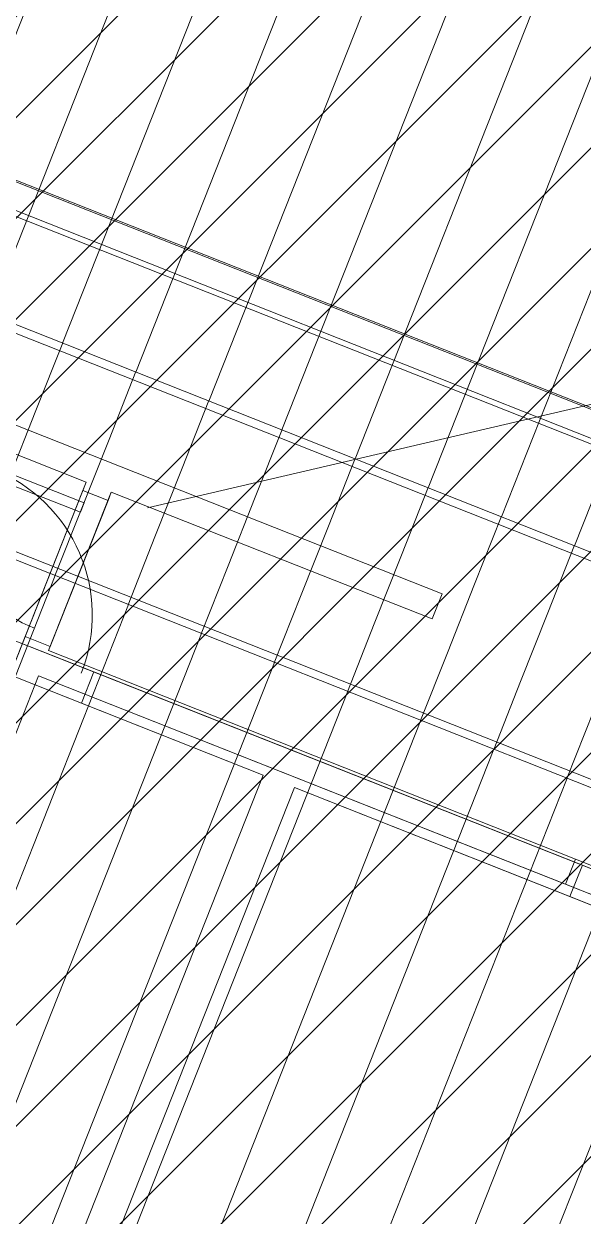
# Model space of a CAD drawing. Header units: metres. Extents: x -207 to 292, y -187 to 169.
# Drawn here: x -18.47 to -15.98, y 21.06 to 26.36 of the extents above; entities that cross this region are included whole.
import ezdxf

# ---------------------------------------------------------------- set-up
doc = ezdxf.new("R2010")
doc.units = ezdxf.units.M
for name, color, linetype, lineweight in [('A-CLNG', 7, 'Continuous', 9), ('A-DOOR', 7, 'Continuous', 9), ('A-ROOF', 7, 'Continuous', 9), ('A-ROOF-PATT', 7, 'Continuous', 9), ('I-WALL', 7, 'Continuous', 9)]:
    doc.layers.add(name, color=color, linetype=linetype, lineweight=lineweight)
doc.layers.add('PR10-ARQ-PL-001-Emplazamiento-C-1_dwg', color=7, linetype='Continuous', lineweight=9, true_color=0x767676)
doc.layers.add('TEXTO', color=5, linetype='Continuous', lineweight=9, true_color=0x0000ff)

# ---------------------------------------------------------------- blocks, each defined once
blk = doc.blocks.new('FP_3-PLANTA EMPLAZAMIENTO ACTUALIZADO')
at = {"layer": 'A-ROOF-PATT', "color": 254, "true_color": 0xcbe5d8}
for p, q in [((-18.2968, 24.945), (-18.4161, 24.6436)), ((-17.9713, 24.8163), (-18.0906, 24.5148)), ((-17.6459, 24.6875), (-17.7652, 24.386)), ((-18.4161, 24.6436), (-18.537, 24.3379)), ((-17.3204, 24.5587), (-17.4397, 24.2572)), ((-18.0906, 24.5148), (-18.2116, 24.2092)), ((-16.995, 24.4299), (-17.1143, 24.1284)), ((-17.7652, 24.386), (-17.8861, 24.0804)), ((-17.4397, 24.2572), (-17.5607, 23.9516)), ((-16.6695, 24.3011), (-16.7888, 23.9996)), ((-18.2116, 24.2092), (-18.3312, 23.9069)), ((-16.3441, 24.1723), (-16.4634, 23.8709)), ((-17.1143, 24.1284), (-17.2352, 23.8228)), ((-17.8861, 24.0804), (-18.0057, 23.7781)), ((-16.0186, 24.0435), (-16.1379, 23.7421)), ((-16.7888, 23.9996), (-16.9098, 23.694)), ((-17.5607, 23.9516), (-17.6803, 23.6493)), ((-16.4634, 23.8709), (-16.5843, 23.5652)), ((-17.2352, 23.8228), (-17.3549, 23.5205)), ((-16.1379, 23.7421), (-16.2589, 23.4364)), ((-16.9098, 23.694), (-17.0294, 23.3917)), ((-16.5843, 23.5652), (-16.704, 23.2629)), ((-16.2589, 23.4364), (-16.3785, 23.1341)), ((-15.9334, 23.3076), (-16.0531, 23.0054))]:
    blk.add_line(p, q, dxfattribs=at)
blk = doc.blocks.new('M_Door-Exterior-Single-Two_Lite - FCA_N_Puerta de aluminio  700 x 2000mm-2107383-PLANTA EMPLAZAMIENTO ACTUALIZADO')
at = {"layer": 'A-DOOR'}
for p, q in [((0.305, -0.05635), (0.35, -0.05635)), ((0.305, -0.75635), (0.305, -0.05635)), ((0.35, -0.05635), (0.35, -0.75635)), ((0.35, -0.75635), (0.305, -0.75635))]:
    blk.add_line(p, q, dxfattribs=at)
blk.add_arc((0.35, -0.05635), 0.7, 180, 270, dxfattribs=at)
blk = doc.blocks.new('M_Door-Exterior-Single-Two_Lite - FCA_N_Puerta de aluminio  600 x 2000mm-2108296-PLANTA EMPLAZAMIENTO ACTUALIZADO')
at = {"layer": 'A-DOOR'}
for p, q in [((0.3, 0.64135), (0.255, 0.64135)), ((0.255, 0.64135), (0.255, 0.04135)), ((0.3, 0.04135), (0.3, 0.64135)), ((0.255, 0.04135), (0.3, 0.04135))]:
    blk.add_line(p, q, dxfattribs=at)
blk.add_arc((0.3, 0.04135), 0.6, 90, 180, dxfattribs=at)
blk = doc.blocks.new('YADRAN_LASQUEMAS_ARQ_MO_001_OFIC ADM_rvt-1-PLANTA EMPLAZAMIENTO ACTUALIZADO')
at = {"layer": 'A-ROOF-PATT', "true_color": 0x008040}
h = blk.add_hatch(dxfattribs=at)
h.set_pattern_fill('FP_5', color=116, style=0, pattern_type=2)
h.set_pattern_definition([(248.41, (-22.244, 28.286), (0.325444, -0.128787), [])])
h.paths.add_polyline_path([(-12.5818, 22.6812), (-11.3628, 25.7615), (-31.9067, 33.8913), (-33.1257, 30.811), (-12.6323, 22.7012)])
h = blk.add_hatch(dxfattribs=at)
h.set_pattern_fill('FP_6', color=116, style=0, pattern_type=2)
h.set_pattern_definition([(68.41, (-23.828, 24.283), (-0.325444, 0.128787), [])])
h.paths.add_polyline_path([(-14.1726, 18.6613), (-12.9402, 21.7756), (-33.4841, 29.9054), (-34.7165, 26.791), (-14.6246, 18.8402)])
at = {"layer": 'A-CLNG'}
for p, q in [((-19.8236, 26.1833), (-14.3872, 24.032)), ((-14.3872, 24.032), (-19.8236, 26.1833)), ((-14.5429, 23.9646), (-19.8677, 26.0718)), ((-19.8677, 26.0718), (-14.5429, 23.9646)), ((-20.1945, 25.2461), (-16.6082, 23.8269)), ((-16.6082, 23.8269), (-20.1945, 25.2461)), ((-18.1918, 24.3245), (-20.2387, 25.1345)), ((-20.2387, 25.1345), (-18.1918, 24.3245)), ((-18.6815, 23.0872), (-18.1918, 24.3245)), ((-18.1918, 24.3245), (-18.6815, 23.0872)), ((-18.0803, 24.2803), (-18.3596, 23.5744)), ((-18.3596, 23.5744), (-18.0803, 24.2803)), ((-16.6523, 23.7153), (-18.0803, 24.2803)), ((-18.0803, 24.2803), (-16.6523, 23.7153)), ((-16.6082, 23.8269), (-16.6523, 23.7153)), ((-16.6523, 23.7153), (-16.6082, 23.8269)), ((-18.3596, 23.5744), (-15.1932, 22.3213)), ((-15.1932, 22.3213), (-18.3596, 23.5744)), ((-18.4038, 23.4628), (-19.6235, 20.3805)), ((-19.6235, 20.3805), (-18.4038, 23.4628)), ((-15.1257, 22.1656), (-18.4038, 23.4628)), ((-18.4038, 23.4628), (-15.1257, 22.1656))]:
    blk.add_line(p, q, dxfattribs=at)
at = {"layer": 'A-ROOF'}
for p, q in [((-33.1257, 30.811), (-12.5818, 22.6812)), ((-12.5951, 22.6475), (-33.1391, 30.7772)), ((-12.9277, 21.807), (-33.4717, 29.9367)), ((-33.4841, 29.9054), (-12.9402, 21.7756))]:
    blk.add_line(p, q, dxfattribs=at)
at = {"layer": 'I-WALL'}
for p, q in [((-19.8236, 26.1833), (-14.4987, 24.0762)), ((-15.295, 24.3913), (-19.8236, 26.1833)), ((-19.8212, 26.1894), (-15.4235, 24.4491)), ((-15.4235, 24.4491), (-19.8212, 26.1894)), ((-14.5429, 23.9646), (-19.8677, 26.0718)), ((-19.8677, 26.0718), (-15.3392, 24.2797)), ((-19.8764, 26.0499), (-15.3392, 24.2545)), ((-14.5647, 23.948), (-19.8764, 26.0499)), ((-16.6082, 23.8269), (-20.1945, 25.2461)), ((-20.1945, 25.2461), (-16.6082, 23.8269)), ((-18.1918, 24.3245), (-20.2387, 25.1345)), ((-20.2387, 25.1345), (-18.1918, 24.3245)), ((-20.5232, 24.4155), (-15.2115, 22.3135)), ((-18.6815, 23.0872), (-18.1918, 24.3245)), ((-18.1918, 24.3245), (-18.2065, 24.2876)), ((-18.2065, 24.2876), (-18.464, 23.6367)), ((-18.0803, 24.2803), (-18.3596, 23.5744)), ((-18.0949, 24.2434), (-18.2065, 24.2876)), ((-18.0949, 24.2434), (-18.2065, 24.2876)), ((-18.0949, 24.2434), (-18.0803, 24.2803)), ((-16.6523, 23.7153), (-18.0803, 24.2803)), ((-18.0803, 24.2803), (-16.6523, 23.7153)), ((-18.3524, 23.5925), (-18.0949, 24.2434)), ((-16.6082, 23.8269), (-16.6523, 23.7153)), ((-16.6523, 23.7153), (-16.6082, 23.8269)), ((-18.1582, 23.4796), (-18.9021, 23.774)), ((-17.4047, 23.0201), (-18.9982, 23.6507)), ((-18.9573, 23.6345), (-18.2134, 23.3401)), ((-18.464, 23.6367), (-18.6815, 23.0872)), ((-18.464, 23.6367), (-18.3524, 23.5925)), ((-18.3524, 23.5925), (-18.464, 23.6367)), ((-18.3596, 23.5744), (-18.3524, 23.5925)), ((-18.3596, 23.5744), (-15.1932, 22.3213)), ((-16.0142, 22.6462), (-18.3596, 23.5744)), ((-18.4038, 23.4628), (-19.6235, 20.3805)), ((-18.6287, 22.8944), (-18.4038, 23.4628)), ((-15.2373, 22.2097), (-18.4038, 23.4628)), ((-18.4038, 23.4628), (-16.0583, 22.5346)), ((-18.2134, 23.3401), (-18.1582, 23.4796)), ((-18.1582, 23.4796), (-18.2134, 23.3401)), ((-15.9837, 22.619), (-18.1582, 23.4796)), ((-18.2134, 23.3401), (-17.4047, 23.0201)), ((-17.4047, 23.0201), (-18.6082, 19.9787)), ((-18.6082, 19.9787), (-17.4047, 23.0201)), ((-17.2652, 22.9649), (-18.4687, 19.9235)), ((-18.4687, 19.9235), (-17.2652, 22.9649)), ((-17.2652, 22.9649), (-16.0389, 22.4796)), ((-15.2667, 22.174), (-17.2652, 22.9649)), ((-16.0142, 22.6462), (-16.0583, 22.5346)), ((-16.0583, 22.5346), (-16.0142, 22.6462)), ((-15.9837, 22.619), (-16.0389, 22.4796)), ((-16.0389, 22.4796), (-15.9837, 22.619)), ((-15.2703, 22.3518), (-16.0142, 22.6462)), ((-15.2398, 22.3247), (-15.9837, 22.619)), ((-16.0583, 22.5346), (-15.3145, 22.2403)), ((-16.0389, 22.4796), (-15.295, 22.1852))]:
    blk.add_line(p, q, dxfattribs=at)
at = {"layer": 'A-DOOR', "lineweight": 9}
for name, p, rotation in [('M_Door-Exterior-Single-Two_Lite - FCA_N_Puerta de aluminio  600 x 2000mm-2108296-PLANTA EMPLAZAMIENTO ACTUALIZADO', (-18.2735, 23.9377), 68.40999999999924), ('M_Door-Exterior-Single-Two_Lite - FCA_N_Puerta de aluminio  700 x 2000mm-2107383-PLANTA EMPLAZAMIENTO ACTUALIZADO', (-18.5601, 23.5511), 158.4099999999995)]:
    blk.add_blockref(name, p, dxfattribs=dict(at, rotation=rotation))
at = {"layer": 'A-ROOF'}
blk.add_blockref('FP_3-PLANTA EMPLAZAMIENTO ACTUALIZADO', (0, 0), dxfattribs=at)
blk = doc.blocks.new('PR10-ARQ-PL-001-Emplazamiento-C-1_dwg-674643-PLANTA EMPLAZAMIENTO ACTUALIZADO')
at = {"lineweight": 9, "true_color": 0x0000ff}
h = blk.add_hatch(dxfattribs=at)
h.set_pattern_fill('FP_4', color=5, style=0, pattern_type=2)
h.set_pattern_definition([(45, (0, 0), (-0.2245064, 0.2245064), [])])
h.paths.add_polyline_path([(-14.4361, 18.0516), (-11.1737, 26.1672), (-21.4683, 30.261), (-24.7306, 22.1454), (-14.5145, 18.0828)])
at = {"layer": 'TEXTO'}
blk.add_line((-11.3714, 25.7398), (-17.9194, 24.2101), dxfattribs=at)

msp = doc.modelspace()

# ---------------------------------------------------------------- block references
at = {"lineweight": 5}
msp.add_blockref('YADRAN_LASQUEMAS_ARQ_MO_001_OFIC ADM_rvt-1-PLANTA EMPLAZAMIENTO ACTUALIZADO', (0, 0), dxfattribs=at)
at = {"layer": 'PR10-ARQ-PL-001-Emplazamiento-C-1_dwg', "color": 7}
msp.add_blockref('PR10-ARQ-PL-001-Emplazamiento-C-1_dwg-674643-PLANTA EMPLAZAMIENTO ACTUALIZADO', (0, 0), dxfattribs=at)

doc.saveas('drawing.dxf')
